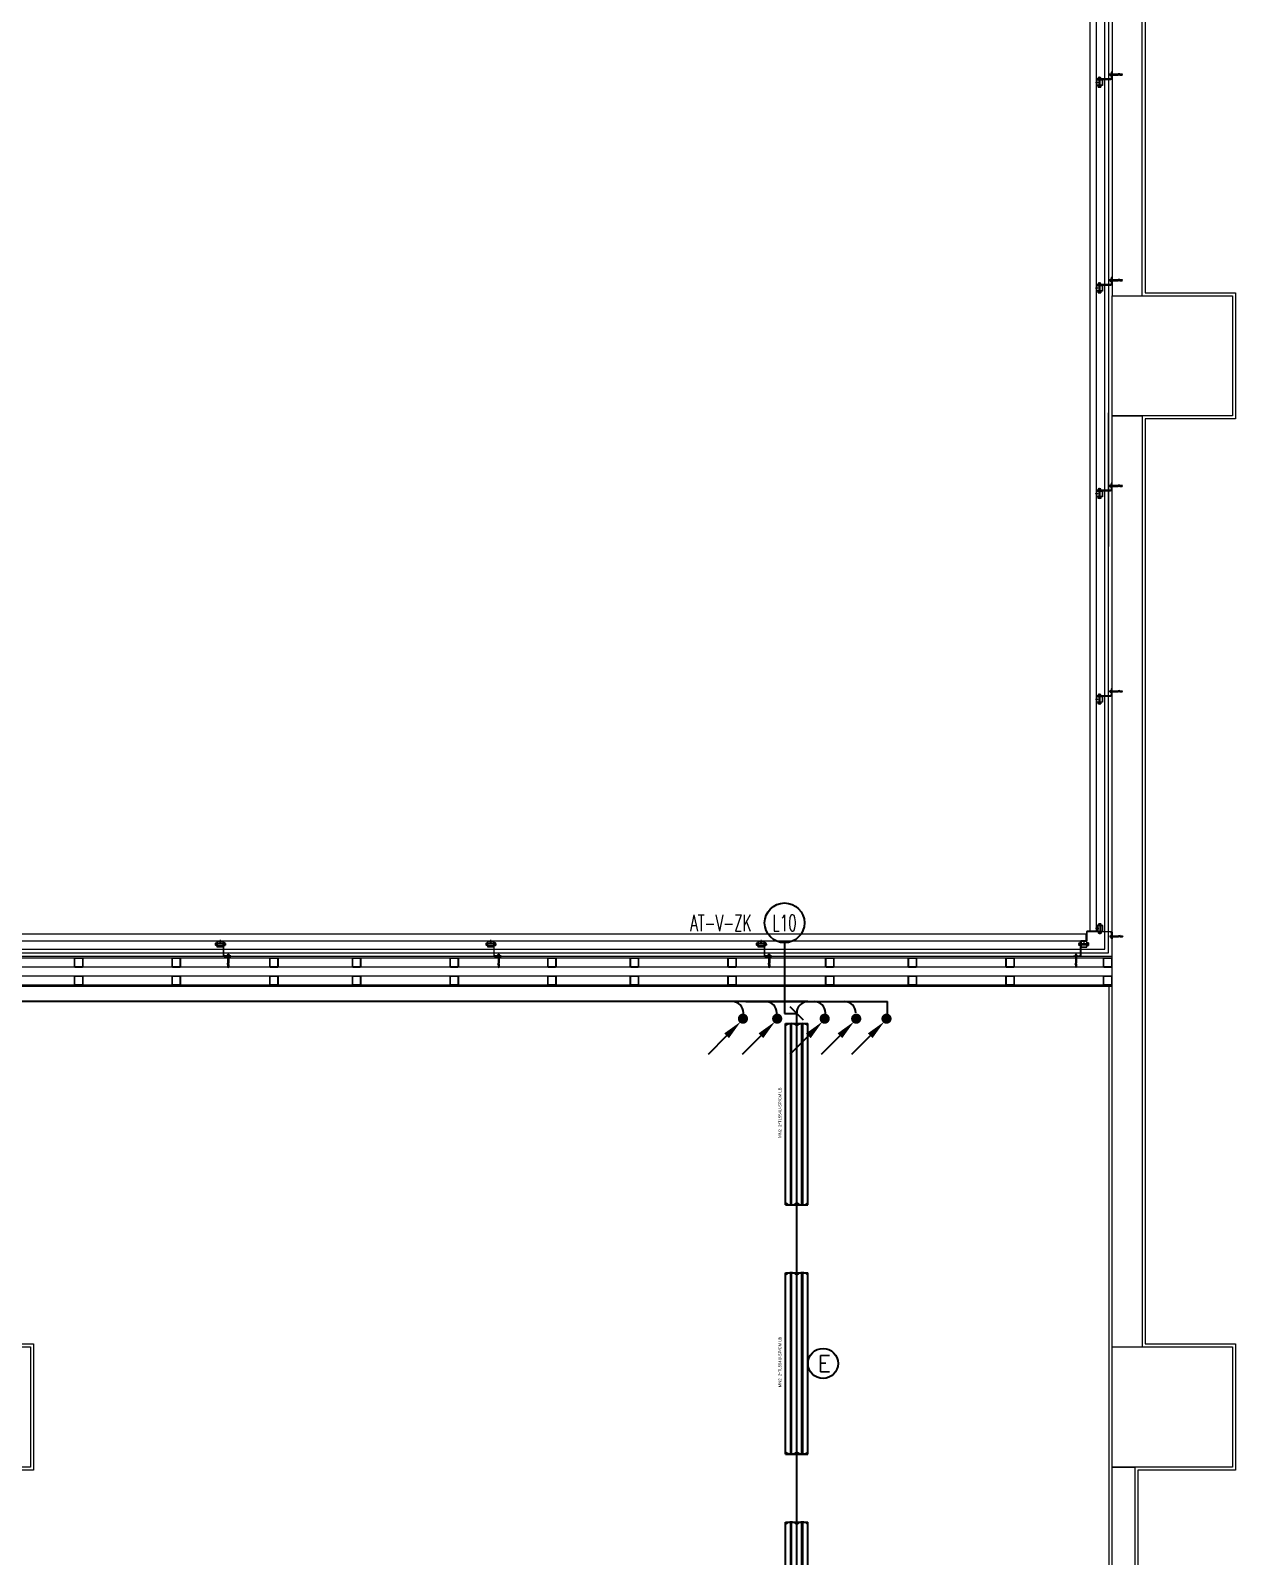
# Model space of a CAD drawing. Extents: x -2012 to 34975, y -1043 to 8321.
# Drawn here: x 9076 to 9879, y 953 to 1969 of the extents above; entities that cross this region are included whole.
import ezdxf
from ezdxf.enums import TextEntityAlignment as Align

# ---------------------------------------------------------------- set-up
doc = ezdxf.new("R2010")
doc.units = 0
doc.header["$LTSCALE"] = 25
doc.header["$PDMODE"] = 1
doc.layers.get('0').update_dxf_attribs({"color": 9, "lineweight": 9})
for name, color, linetype, lineweight in [('00', 9, 'Continuous', 9), ('01', 9, 'Continuous', 9), ('06D', 9, 'Continuous', 9), ('10', 9, 'Continuous', 9), ('10A', 9, 'Continuous', 9), ('11', 9, 'Continuous', 9), ('14', 9, 'Continuous', 9), ('33', 9, 'BATTING', 9), ('E-2x54 W SIVAÜSTÜ FLUORESAN YÜKSEK TAVAN ARMATÜRÜ', 7, 'Continuous', 30), ('E-ACİL AYDINLATMA KİTİ', 7, 'Continuous', 30), ('E-KABLO', 7, 'Continuous', 30), ('E-LİNYE', 7, 'Continuous', 30), ('E-YUKARIDAN GELEN HAT', 7, 'Continuous', 30)]:
    doc.layers.add(name, color=color, linetype=linetype, lineweight=lineweight)
doc.styles.add('Arial', font='arial.ttf', dxfattribs={"height": 2.5})
doc.styles.add('E-YAZI', font='txttw.shx')
doc.linetypes.add('BATTING', pattern='A,0.0001,-0.1,[134,ltypeshp.shx,S=0.1,R=0,X=-0.1,Y=0],-0.2,[134,ltypeshp.shx,S=0.1,R=180,X=0.1,Y=0],-0.1', length=0.4001)

# ---------------------------------------------------------------- blocks, each defined once
blk = doc.blocks.new('p-kolon-80x80-vw')
at = {"layer": '01'}
blk.add_lwpolyline([(-40, -40), (-40, 40), (40, 40), (40, -40)], close=True, dxfattribs=at)
blk = doc.blocks.new('cxvxv')
for p, q in [((-21988.4, 8561, 0), (-21988.4, 8560.3, 0)), ((-21988.4, 8560.3, 0), (-21986.6, 8560.3, 0)), ((-21986.9, 8561.1, 0), (-21988.2, 8561.1, 0)), ((-21988, 8561.2, 0), (-21987, 8561.3, 0)), ((-21988, 8561.3, 0), (-21988, 8561.3, 0)), ((-21988, 8561.2, 0), (-21988, 8561.3, 0)), ((-21988, 8561.3, 0), (-21987.9, 8561.3, 0)), ((-21988, 8561.1, 0), (-21987, 8561.2, 0)), ((-21988, 8561.1, 0), (-21988, 8561.2, 0)), ((-21988, 8561.2, 0), (-21988, 8561.2, 0)), ((-21988, 8561.1, 0), (-21988, 8561.1, 0)), ((-21988, 8561.1, 0), (-21988, 8561.1, 0)), ((-21988, 8561.1, 0), (-21988, 8561.1, 0)), ((-21988, 8561, 0), (-21988, 8560.3, 0)), ((-21988, 8560.3, 0), (-21987, 8560.3, 0)), ((-21988, 8560.3, 0), (-21988, 8560.3, 0)), ((-21988, 8560.1, 0), (-21988, 8555.6, 0)), ((-21987.5, 8561.3, 0), (-21987.9, 8561.3, 0)), ((-21987.7, 8561, 0), (-21987.7, 8561.1, 0)), ((-21987.7, 8561.1, 0), (-21987.7, 8561.1, 0)), ((-21987.5, 8561.3, 0), (-21987.1, 8561.3, 0)), ((-21987.1, 8561.3, 0), (-21987.1, 8561.2, 0)), ((-21987, 8561.3, 0), (-21987.1, 8561.3, 0)), ((-21987.1, 8561.3, 0), (-21987, 8561.3, 0)), ((-21987, 8561.3, 0), (-21987.1, 8561.3, 0)), ((-21987, 8561.3, 0), (-21987.1, 8561.3, 0)), ((-21987.1, 8561.2, 0), (-21987, 8561.2, 0)), ((-21987, 8561.2, 0), (-21987.1, 8561.2, 0)), ((-21987.1, 8561.2, 0), (-21987.1, 8561.1, 0)), ((-21987.1, 8561.1, 0), (-21987, 8561.1, 0)), ((-21987.1, 8560.6, 0), (-21987.1, 8561, 0)), ((-21987.1, 8560.6, 0), (-21987.1, 8560.3, 0)), ((-21987.1, 8560.3, 0), (-21987.1, 8560.3, 0)), ((-21987.1, 8555.6, 0), (-21987.1, 8560.1, 0)), ((-21987, 8560.3, 0), (-21987, 8560.3, 0)), ((-21987, 8555.6, 0), (-21987, 8560.1, 0)), ((-21986.6, 8560.3, 0), (-21986.6, 8561, 0)), ((-21988.4, 8555.4, 0), (-21986.6, 8555.4, 0)), ((-21988.4, 8554.7, 0), (-21988.4, 8555.4, 0)), ((-21986.9, 8554.7, 0), (-21988.2, 8554.7, 0)), ((-21988, 8555.4, 0), (-21987, 8555.4, 0)), ((-21988, 8554.7, 0), (-21988, 8555.4, 0)), ((-21988, 8555.4, 0), (-21988, 8555.4, 0)), ((-21987.1, 8555.1, 0), (-21987.1, 8555.4, 0)), ((-21987.1, 8555.4, 0), (-21987.1, 8555.4, 0)), ((-21987.1, 8555.1, 0), (-21987.1, 8554.7, 0)), ((-21987, 8555.4, 0), (-21987, 8555.4, 0)), ((-21986.6, 8555.4, 0), (-21986.6, 8554.7, 0))]:
    blk.add_line(p, q)
at = {"elevation": 0}
for points in [[(-21986.3, 8560.1), (-21988.7, 8560.1), (-21988.7, 8560.3), (-21986.3, 8560.3)], [(-21986.3, 8555.6), (-21988.7, 8555.6), (-21988.7, 8555.4), (-21986.3, 8555.4)]]:
    blk.add_lwpolyline(points, close=True, dxfattribs=at)
for points in [[(-21988, 8560.3), (-21988, 8560.3)], [(-21988, 8560.1), (-21988, 8555.6)], [(-21988, 8555.4), (-21988, 8555.4)]]:
    blk.add_lwpolyline(points, dxfattribs=at)
for centre, radius, start, end in [((-21988.2, 8560.8, 0), 0.315, 45.8497, 134.1503), ((-21987.5, 8560, 0), 1.12, 66.8701, 113.1299), ((-21987.5, 8560, 0), 1.12, 66.8701, 113.1299), ((-21986.9, 8560.8, 0), 0.313, 45.449, 134.551), ((-21988.2, 8555, 0), 0.315, 225.8497, 314.1503), ((-21987.5, 8555.8, 0), 1.12, 246.8701, 293.1299), ((-21987.5, 8555.8, 0), 1.12, 246.8701, 293.1299), ((-21986.9, 8555, 0), 0.313, 225.449, 314.551)]:
    blk.add_arc(centre, radius, start, end)
blk = doc.blocks.new('VIDA')
for p, q in [((-18072, 6524), (-18070, 6525)), ((-18072, 6524), (-18072, 6524)), ((-18072, 6524), (-18072, 6524)), ((-18070, 6523), (-18072, 6524)), ((-18070, 6525), (-18071, 6523)), ((-18071, 6523), (-18070, 6525)), ((-18070, 6523), (-18069, 6525)), ((-18070, 6525), (-18070, 6525)), ((-18070, 6525), (-18070, 6524)), ((-18070, 6524), (-18070, 6525)), ((-18070, 6525), (-18070, 6525)), ((-18070, 6525), (-18070, 6525)), ((-18070, 6525), (-18069, 6525)), ((-18070, 6524), (-18070, 6524)), ((-18069, 6522), (-18070, 6523)), ((-18070, 6523), (-18070, 6523)), ((-18069, 6523), (-18068, 6525)), ((-18069, 6522), (-18069, 6525)), ((-18069, 6525), (-18069, 6522)), ((-18069, 6525), (-18069, 6525)), ((-18069, 6525), (-18069, 6525)), ((-18069, 6525), (-18069, 6525)), ((-18069, 6525), (-18069, 6525)), ((-18069, 6525), (-18068, 6525)), ((-18069, 6523), (-18069, 6522)), ((-18068, 6522), (-18069, 6523)), ((-18069, 6523), (-18069, 6523)), ((-18069, 6522), (-18069, 6522)), ((-18067, 6525), (-18068, 6522)), ((-18068, 6523), (-18067, 6525)), ((-18068, 6525), (-18068, 6523)), ((-18068, 6522), (-18068, 6525)), ((-18068, 6525), (-18068, 6525)), ((-18068, 6525), (-18068, 6522)), ((-18068, 6525), (-18068, 6525)), ((-18068, 6525), (-18068, 6525)), ((-18068, 6525), (-18067, 6525)), ((-18068, 6523), (-18068, 6522)), ((-18068, 6522), (-18068, 6523)), ((-18068, 6523), (-18068, 6523)), ((-18068, 6523), (-18068, 6522)), ((-18067, 6522), (-18068, 6522)), ((-18068, 6522), (-18068, 6522)), ((-18066, 6525), (-18067, 6525)), ((-18067, 6523), (-18066, 6525)), ((-18066, 6525), (-18067, 6522)), ((-18067, 6525), (-18067, 6523)), ((-18067, 6522), (-18067, 6525)), ((-18067, 6525), (-18067, 6525)), ((-18067, 6525), (-18067, 6525)), ((-18067, 6525), (-18067, 6525)), ((-18067, 6522), (-18067, 6523)), ((-18067, 6523), (-18067, 6522)), ((-18067, 6523), (-18067, 6523)), ((-18067, 6523), (-18067, 6522)), ((-18066, 6522), (-18067, 6522)), ((-18066, 6525), (-18066, 6525)), ((-18066, 6525), (-18066, 6525)), ((-18066, 6525), (-18066, 6525)), ((-18066, 6525), (-18066, 6523)), ((-18066, 6522), (-18066, 6525)), ((-18065, 6525), (-18066, 6522)), ((-18066, 6523), (-18065, 6525)), ((-18066, 6525), (-18065, 6525)), ((-18066, 6523), (-18066, 6523)), ((-18066, 6523), (-18066, 6522)), ((-18066, 6523), (-18066, 6522)), ((-18066, 6522), (-18066, 6523)), ((-18065, 6522), (-18066, 6522)), ((-18065, 6525), (-18065, 6523)), ((-18065, 6522), (-18065, 6525)), ((-18065, 6525), (-18065, 6525)), ((-18065, 6525), (-18065, 6525)), ((-18065, 6525), (-18065, 6525)), ((-18065, 6525), (-18064, 6525)), ((-18065, 6523), (-18064, 6525)), ((-18064, 6525), (-18065, 6522)), ((-18065, 6522), (-18064, 6525)), ((-18065, 6523), (-18065, 6522)), ((-18065, 6523), (-18065, 6523)), ((-18065, 6523), (-18065, 6522)), ((-18065, 6522), (-18065, 6523)), ((-18064, 6523), (-18065, 6522)), ((-18064, 6523), (-18065, 6522)), ((-18065, 6522), (-18065, 6522)), ((-18064, 6525), (-18064, 6525)), ((-18064, 6525), (-18064, 6525)), ((-18064, 6525), (-18064, 6525)), ((-18064, 6525), (-18064, 6523)), ((-18064, 6522), (-18062, 6525)), ((-18062, 6525), (-18064, 6522)), ((-18064, 6523), (-18062, 6525)), ((-18062, 6525), (-18064, 6525)), ((-18064, 6523), (-18064, 6523)), ((-18062, 6523), (-18064, 6522)), ((-18062, 6523), (-18064, 6522)), ((-18064, 6522), (-18064, 6523)), ((-18064, 6522), (-18064, 6522)), ((-18063, 6522), (-18062, 6525)), ((-18061, 6525), (-18063, 6523)), ((-18062, 6525), (-18063, 6525)), ((-18062, 6523), (-18063, 6522)), ((-18063, 6522), (-18061, 6523)), ((-18062, 6523), (-18063, 6522)), ((-18063, 6523), (-18061, 6523)), ((-18063, 6522), (-18061, 6522)), ((-18062, 6525), (-18061, 6525)), ((-18062, 6525), (-18062, 6525)), ((-18062, 6525), (-18062, 6525)), ((-18062, 6525), (-18062, 6525)), ((-18061, 6525), (-18062, 6525)), ((-18062, 6523), (-18061, 6525)), ((-18061, 6525), (-18062, 6522)), ((-18062, 6522), (-18061, 6525)), ((-18061, 6523), (-18062, 6525)), ((-18062, 6525), (-18061, 6522)), ((-18062, 6525), (-18062, 6523)), ((-18062, 6525), (-18062, 6525)), ((-18062, 6525), (-18061, 6525)), ((-18062, 6523), (-18062, 6523)), ((-18062, 6522), (-18062, 6523)), ((-18061, 6523), (-18062, 6522)), ((-18061, 6523), (-18062, 6522)), ((-18062, 6522), (-18062, 6522)), ((-18061, 6525), (-18060, 6525)), ((-18061, 6525), (-18061, 6525)), ((-18061, 6525), (-18061, 6525)), ((-18061, 6525), (-18061, 6525)), ((-18061, 6525), (-18061, 6523)), ((-18061, 6522), (-18060, 6525)), ((-18060, 6525), (-18061, 6522)), ((-18061, 6523), (-18060, 6525)), ((-18061, 6523), (-18061, 6523)), ((-18060, 6523), (-18061, 6522)), ((-18060, 6523), (-18061, 6522)), ((-18061, 6522), (-18061, 6523)), ((-18061, 6522), (-18061, 6522)), ((-18060, 6525), (-18060, 6525)), ((-18060, 6525), (-18060, 6525)), ((-18060, 6525), (-18060, 6525)), ((-18060, 6525), (-18060, 6525)), ((-18060, 6525), (-18060, 6523)), ((-18060, 6523), (-18060, 6525)), ((-18059, 6525), (-18060, 6522)), ((-18060, 6522), (-18059, 6525)), ((-18060, 6525), (-18059, 6525)), ((-18059, 6524), (-18060, 6523)), ((-18060, 6522), (-18060, 6523)), ((-18060, 6523), (-18060, 6522)), ((-18060, 6523), (-18060, 6522)), ((-18060, 6523), (-18060, 6523)), ((-18060, 6523), (-18059, 6523)), ((-18060, 6522), (-18060, 6522)), ((-18058, 6527), (-18059, 6527)), ((-18059, 6521), (-18059, 6527)), ((-18059, 6525), (-18059, 6525)), ((-18058, 6521), (-18059, 6521))]:
    blk.add_line(p, q)
for points in [[(-18069, 6525), (-18069, 6523)], [(-18057, 6524), (-18057, 6524), (-18057, 6524), (-18057, 6523)]]:
    blk.add_lwpolyline(points)
for start, end in [(7.5095, 35.2427), (324.7573, 352.4905)]:
    blk.add_arc((-18062, 6524), 5.21, start, end)
blk = doc.blocks.new('çelik dübel')
at = {"ltscale": 7}
for p, q in [((-87, -2), (-85, 2)), ((-85, -6), (-85, 2)), ((-68, 2), (-85, 2)), ((-75, -6), (-75, 2)), ((-70, -6), (-70, 2)), ((-68, 3), (-58, 2)), ((-68, -7), (-68, 3)), ((-58, -6), (-58, 2)), ((-53, 2), (-58, 2)), ((-8, 2), (-58, 2)), ((-53, -6), (-53, 2)), ((-25, -6), (-25, 2)), ((-25, -6), (-24, 2)), ((-23, -6), (-22, 2)), ((-21, -6), (-20, 2)), ((-19, -6), (-18, 2)), ((-17, -6), (-16, 2)), ((-85, -6), (-87, -2)), ((-68, -6), (-85, -6)), ((-68, -7), (-58, -6)), ((-53, -5), (-58, -5)), ((-8, -6), (-58, -6))]:
    blk.add_line(p, q, dxfattribs=at)
for p, q in [((-15, -6), (-14, 2)), ((-13, -6), (-12, 2)), ((-11, -6), (-10, 1)), ((-10, -9), (-10, 5)), ((-9, 5), (-10, 5)), ((-10, 3), (-10, 5)), ((-9, -9), (-9, 5)), ((-8, 2), (-8, 3)), ((-8, -4), (-8, 0)), ((-5, 4), (-7, 4)), ((-5, 1), (-7, 1)), ((-4, 2), (-4, 3)), ((-1, 2), (-4, 2)), ((-4, -4), (-4, 0)), ((-3, -6), (-2, 2)), ((-1, -6), (0, 1)), ((0, -5), (0, 1)), ((-10, -7), (-10, -9)), ((-9, -9), (-10, -9)), ((-8, -6), (-8, -7)), ((-5, -5), (-7, -5)), ((-5, -8), (-7, -8)), ((-4, -6), (-4, -7)), ((-1, -6), (-4, -6))]:
    blk.add_line(p, q)
for points in [[(-68, 1), (-67, 0), (-67, 0), (-67, 0), (-66, -1), (-66, -1), (-66, -2), (-65, -2), (-65, -3), (-65, -3), (-65, -3), (-65, -3), (-64, -4), (-64, -4), (-64, -3), (-64, -3), (-63, -3), (-63, -3), (-63, -3), (-63, -2), (-62, -2), (-62, -2), (-62, -1), (-62, -1), (-61, -1), (-61, -1), (-61, -1), (-61, 0), (-61, 0), (-60, -1), (-60, -1), (-60, -1), (-60, -1), (-60, -1), (-60, -2), (-59, -2), (-59, -3), (-59, -3), (-59, -3), (-58, -3), (-58, -3)], [(-68, 0), (-68, 0), (-68, 0), (-68, -1), (-68, -1), (-68, -1), (-68, -1), (-68, -1), (-68, -1), (-68, -1), (-68, -1), (-68, -1), (-67, -1), (-67, -1), (-67, -1), (-67, -1), (-67, -1), (-67, -1), (-67, -1), (-67, -1), (-67, -1), (-67, -1), (-67, -1), (-67, -1), (-67, -1), (-67, -1), (-67, -1), (-67, -2), (-67, -2), (-67, -2), (-67, -2), (-67, -2), (-67, -2), (-67, -2), (-67, -2), (-67, -2), (-67, -2), (-67, -2), (-67, -2), (-67, -2), (-67, -2), (-67, -2), (-67, -2), (-66, -2), (-66, -3), (-66, -3), (-66, -3), (-66, -3), (-66, -3), (-66, -3), (-66, -3), (-66, -3), (-66, -3), (-66, -3), (-66, -3), (-66, -3), (-66, -3), (-66, -3), (-66, -3), (-66, -3), (-66, -3), (-66, -4), (-66, -4), (-66, -4), (-66, -4), (-66, -4), (-66, -4), (-66, -4), (-66, -4), (-66, -4), (-66, -4), (-66, -4), (-65, -4), (-65, -4), (-65, -4), (-65, -4), (-65, -4), (-65, -4), (-65, -4), (-65, -4), (-65, -4), (-65, -4), (-65, -4), (-65, -4), (-65, -4), (-65, -4), (-65, -5), (-65, -5), (-65, -5), (-64, -5), (-64, -5), (-64, -5), (-64, -5), (-64, -5), (-64, -5), (-64, -5), (-64, -5), (-64, -5), (-64, -5), (-64, -4), (-64, -4), (-64, -4), (-64, -4), (-64, -4), (-64, -4), (-63, -4), (-63, -4), (-63, -4), (-63, -4), (-63, -4), (-63, -4), (-63, -4), (-63, -4), (-63, -4), (-63, -4), (-63, -4), (-63, -4), (-63, -4), (-63, -4), (-63, -4), (-63, -4), (-63, -4), (-63, -4), (-63, -4), (-63, -4), (-63, -4), (-63, -4), (-63, -4), (-63, -4), (-62, -4), (-62, -4), (-62, -3), (-62, -3), (-62, -3), (-62, -3), (-62, -3), (-62, -3), (-62, -3), (-62, -3), (-62, -3), (-62, -3), (-62, -3), (-62, -3), (-62, -3), (-62, -3), (-62, -3), (-62, -3), (-62, -3), (-62, -3), (-62, -3), (-62, -3), (-62, -3), (-62, -3), (-62, -3), (-62, -3), (-62, -3), (-62, -2), (-61, -2), (-61, -2), (-61, -2), (-61, -2), (-61, -2), (-61, -2), (-61, -2), (-61, -2), (-61, -2), (-61, -2), (-61, -2), (-61, -2), (-61, -2), (-61, -2), (-61, -2), (-61, -2), (-61, -2), (-61, -2), (-61, -2), (-61, -2), (-61, -2), (-61, -2), (-61, -2), (-61, -2), (-61, -2), (-61, -2), (-61, -2), (-61, -2), (-61, -2), (-61, -2), (-61, -2), (-61, -2), (-61, -2), (-61, -2), (-61, -2), (-61, -2), (-61, -2), (-61, -2), (-61, -2), (-61, -2), (-61, -2), (-61, -2), (-61, -2), (-60, -2), (-60, -2), (-60, -2), (-60, -2), (-60, -3), (-60, -3), (-60, -3), (-60, -3), (-60, -3), (-60, -3), (-60, -3), (-60, -3), (-60, -3), (-60, -3), (-60, -3), (-60, -3), (-60, -3), (-60, -3), (-60, -3), (-60, -3), (-60, -3), (-60, -3), (-60, -4), (-60, -4), (-60, -4), (-60, -4), (-60, -4), (-60, -4), (-59, -4), (-59, -4), (-59, -4), (-59, -4), (-59, -4), (-59, -4), (-59, -4), (-59, -4), (-59, -4), (-59, -4), (-58, -4), (-58, -4), (-58, -5)]]:
    blk.add_lwpolyline(points)
for centre, start, end in [((-7, 3), 90, 180), ((-7, 2), 180, 270), ((-7, 0), 90, 180), ((-5, 3), 0, 90), ((-5, 2), 270, 0), ((-5, 0), 0, 90), ((-1, 1), 0, 90), ((-7, -4), 180, 270), ((-7, -6), 90, 180), ((-7, -7), 180, 270), ((-5, -4), 270, 0), ((-5, -6), 0, 90), ((-5, -7), 270, 0), ((-1, -5), 270, 0)]:
    blk.add_arc(centre, 1, start, end)
blk = doc.blocks.new('kjdol')
at = {"ltscale": 10, "elevation": -278.9}
blk.add_lwpolyline([(77394.1, 60089.9), (77403.3, 60089.9, 0.460237), (77404.2, 60090.8), (77404.2, 60094.9), (77403.8, 60094.9), (77403.8, 60091.3, -0.414214), (77402.8, 60090.3), (77394.1, 60090.3)], format="xyb", close=True, dxfattribs=at)
at = {"elevation": -249.8}
for points in [[(77398, 60089.9), (77398, 60085.9), (77394, 60085.9), (77394, 60089.9)], [(77397.8, 60089.7), (77397.8, 60086.1), (77394.2, 60086.1), (77394.2, 60089.7)]]:
    blk.add_lwpolyline(points, close=True, dxfattribs=at)
at = {"extrusion": (0, 0, -1), "xscale": 0.1000000000058208, "yscale": 0.1000000000058208, "zscale": -0.0999999999999091}
blk.add_blockref('çelik dübel', (-77402.7, 60093.4, 459.2), dxfattribs=at)
at = {"xscale": 0.1000000000058208, "yscale": 0.1000000000058208, "zscale": 0.1000000000058208, "rotation": 180}
blk.add_blockref('VIDA', (75587.8, 60740.3, -249.8), dxfattribs=at)
blk.add_blockref('cxvxv', (99383.5, 51530.1, -249.8))
blk = doc.blocks.new('prf-60x60')
for points in [[(-2.5, -6), (2.5, -6, 0.414214), (3, -5.5), (3, -0.5, 0.414214), (2.5, 0), (-2.5, 0, 0.414214), (-3, -0.5), (-3, -5.5, 0.414214)], [(-2.5, -5.7), (2.5, -5.7, 0.414214), (2.7, -5.5), (2.7, -0.5, 0.414214), (2.5, -0.3), (-2.5, -0.3, 0.414214), (-2.7, -0.5), (-2.7, -5.5, 0.414214)]]:
    blk.add_lwpolyline(points, format="xyb", close=True)
at = {"color": 252}
blk.add_point((0, -3), dxfattribs=at)
blk = doc.blocks.new('1 50 2x54 W SIVAÜSTÜ FLUORESAN YÜKSEK TAVAN ARMATÜRÜ')
at = {"layer": 'E-2x54 W SIVAÜSTÜ FLUORESAN YÜKSEK TAVAN ARMATÜRÜ', "color": 4}
for p, q in [((-60.4, 7.5), (60.4, 7.5)), ((-60.4, 7.5), (-60.4, -7.5)), ((-60, 0), (-7.5, 0)), ((7.5, 0), (60, 0)), ((60.4, 7.5), (60.4, 0)), ((60.4, 0), (60.4, -7.5)), ((-60.4, -7.5), (60.4, -7.5))]:
    blk.add_line(p, q, dxfattribs=at)
at = {"layer": 'E-2x54 W SIVAÜSTÜ FLUORESAN YÜKSEK TAVAN ARMATÜRÜ', "color": 7}
for p, q in [((-60.4, 0), (60.4, 0)), ((-59.6, 4), (59.7, 4)), ((-59.6, 3.5), (59.7, 3.5)), ((-59.6, -3.5), (59.7, -3.5)), ((-59.6, -4), (59.7, -4))]:
    blk.add_line(p, q, dxfattribs=at)
for centre in [(-59.6, 3.8), (-59.6, 3.7), (59.7, 3.8), (59.7, 3.7), (-59.6, -3.7), (-59.6, -3.8), (59.7, -3.7), (59.7, -3.8)]:
    blk.add_circle(centre, 0.0548, dxfattribs=at)
for centre, radius, start, end in [((-54.3, 3.7), 6.07, 141.86, 218.14), ((-59.6, 3.8), 0.258, 106.8674, 266.7612), ((-59.7, 3.7), 0.26, 289.2244, 84.4042), ((54.3, 3.7), 6.07, 321.86, 38.14), ((59.7, 3.8), 0.258, 106.8674, 266.7612), ((59.6, 3.7), 0.26, 289.2244, 84.4042), ((-54.3, -3.8), 6.07, 141.86, 218.14), ((-59.6, -3.7), 0.258, 106.8674, 266.7612), ((-59.7, -3.8), 0.26, 289.2244, 84.4042), ((54.3, -3.8), 6.07, 321.86, 38.14), ((59.7, -3.7), 0.258, 106.8674, 266.7612), ((59.6, -3.8), 0.26, 289.2244, 84.4042)]:
    blk.add_arc(centre, radius, start, end, dxfattribs=at)
at = {"layer": 'E-2x54 W SIVAÜSTÜ FLUORESAN YÜKSEK TAVAN ARMATÜRÜ', "color": 7, "style": 'Arial'}
blk.add_text('MN2  2*TL554U-SP/CM LB', height=1.975, dxfattribs=at).set_placement((-15.8, 10.2))
blk = doc.blocks.new('100_ACİL AYDINLATMA KİTİ')
at = {"layer": 'E-ACİL AYDINLATMA KİTİ', "color": 3}
blk.add_circle((0, 0), 1.25, dxfattribs=at)
at = {"layer": 'E-ACİL AYDINLATMA KİTİ', "color": 3, "style": 'E-YAZI'}
blk.add_text('E', height=1.34, dxfattribs=at).set_placement((-0.45, -0.69))
blk = doc.blocks.new('100_YUKARIDAN GELEN HAT')
at = {"layer": 'E-YUKARIDAN GELEN HAT', "color": 3, "linetype": 'Continuous'}
blk.add_line((2.28, 2.17), (4.75, 4.65), dxfattribs=at)
at = {"layer": 'E-YUKARIDAN GELEN HAT', "color": 4, "linetype": 'Continuous', "const_width": 0.675}
blk.add_lwpolyline([(-0.34, 0, 1), (0.34, 0, 1)], format="xyb", close=True, dxfattribs=at)
at = {"layer": 'E-YUKARIDAN GELEN HAT', "color": 3, "linetype": 'Continuous'}
blk.add_solid([(2.59, 1.86), (1.96, 2.49), (0.37, 0.27)], dxfattribs=at)

msp = doc.modelspace()

# ---------------------------------------------------------------- linework, layer by layer
for p in [(9220.5, 1052.5), (9401.17, 1052.5)]:
    msp.add_point(p)
at = {"layer": '00'}
msp.add_lwpolyline([(9815.84, 2412.5), (9795.84, 2412.5), (9795.84, 1792.5), (9815.84, 1792.5)], close=True, dxfattribs=at)
for points in [[(9795.84, 1092.5), (9795.84, 1352.5), (9795.84, 1712.5), (9815.84, 1712.5), (9815.84, 1092.5), (9815.84, 1092.5)], [(9795.84, 662.5), (9795.84, 662.5), (9795.84, 1012.5), (9810.84, 1012.5), (9810.84, 757.5), (10535.84, 757.5), (10535.84, 742.5), (10395.84, 742.5), (10395.84, 662.5), (10380.84, 662.5), (10380.84, 742.5), (9810.84, 742.5), (9810.84, 662.5), (9810.84, 662.5)]]:
    msp.add_lwpolyline(points, dxfattribs=at)
at = {"layer": '06D'}
for points in [[(12297.51, 207.5), (11450.84, 207.5), (11450.84, 307.5), (7390.84, 307.5), (7390.84, 1357.5), (9790.84, 1357.5), (9790.84, 3897.5), (11450.84, 3897.5), (11450.84, 3997.5), (12297.51, 3997.5)], [(9795.84, 1345.5), (7402.84, 1345.5), (7402.84, 1092.5)], [(9795.84, 1339.5), (7408.84, 1339.5), (7408.84, 1092.5)], [(9705.84, 759.5), (9793.84, 759.5), (9707.84, 759.5), (9793.84, 759.5), (9793.84, 1332.5)]]:
    msp.add_lwpolyline(points, dxfattribs=at)
at = {"layer": '10A'}
for points in [[(9780.84, 3104.75), (9780.84, 1369.5), (9785.34, 1369.5), (9785.34, 3104.75), (9780.84, 3104.75)], [(9779.81, 1369.5), (9778.84, 1369.5), (9778.84, 1363), (9775.04, 1363), (9775.04, 1362.7), (9779.04, 1362.7), (9779.04, 1369.25), (9780.01, 1369.25), (9780.01, 1369.25), (9785.54, 1369.25), (9785.54, 1373.25), (9785.34, 1373.25), (9785.34, 1369.5), (9779.81, 1369.5), (9779.81, 1369.5)], [(9778.59, 1367.5), (7415.09, 1367.5), (7415.09, 1363), (9778.59, 1363), (9778.59, 1367.5)]]:
    msp.add_lwpolyline(points, dxfattribs=at)
at = {"layer": '11'}
for points in [[(9795.84, 1352.5), (7395.84, 1352.5), (7395.84, 1092.5)], [(9795.84, 1351.5), (7396.84, 1351.5), (7396.84, 1092.5)], [(9795.84, 1333.5), (7414.84, 1333.5), (7414.84, 1092.5)], [(9795.84, 1332.5), (7415.84, 1332.5), (7415.84, 1092.5)]]:
    msp.add_lwpolyline(points, dxfattribs=at)
at = {"layer": '14'}
msp.add_lwpolyline([(9817.84, 3110.5), (9817.84, 2494.5), (9877.84, 2494.5), (9877.84, 2410.5), (9817.84, 2410.5), (9817.84, 1794.5), (9877.84, 1794.5), (9877.84, 1710.5), (9817.84, 1710.5), (9817.84, 1330.5), (9817.84, 1330.5), (9817.84, 1094.5), (9877.84, 1094.5), (9877.84, 1010.5), (9812.84, 1010.5), (9812.84, 759.5)], dxfattribs=at)
msp.add_lwpolyline([(8993.84, 1094.5), (9077.84, 1094.5), (9077.84, 1010.5), (8993.84, 1010.5)], close=True, dxfattribs=at)
at = {"layer": '33', "ltscale": 0.2}
for points in [[(9793.34, 2414.5), (9793.26, 1625.5)], [(7405.14, 1355), (9793.34, 1355), (9793.26, 1714.5)]]:
    msp.add_lwpolyline(points, dxfattribs=at)
at = {"layer": 'E-KABLO', "color": 6}
for p, q in [((9593.34, 1322.5), (9043.34, 1322.5)), ((9552.06, 1322.5), (9646.21, 1322.5)), ((9552.9, 1322.5), (9593.34, 1322.5)), ((9646.21, 1312.15), (9646.21, 1322.5)), ((9550.4, 1312.15), (9550.4, 1315)), ((9572.54, 1312.15), (9572.54, 1315)), ((9585.84, 1306.6), (9585.84, 1315)), ((9604.93, 1312.15), (9604.93, 1315)), ((9585.84, 1140.6), (9585.84, 1188.4)), ((9585.84, 974.6), (9585.84, 1022.4))]:
    msp.add_line(p, q, dxfattribs=at)
for centre, start, end in [((9542.9, 1315), 0, 90), ((9565.04, 1315), 0, 90), ((9593.34, 1315), 90, 180), ((9597.43, 1315), 0, 90), ((9617.7, 1315), 0, 90)]:
    msp.add_arc(centre, 7.5, start, end, dxfattribs=at)
at = {"layer": 'E-LİNYE', "color": 7, "linetype": 'Continuous'}
for p, q in [((9577.75, 1361.63), (9577.75, 1314.58)), ((9577.75, 1314.58), (9585.84, 1314.58)), ((9590.26, 1310.16), (9581.42, 1319))]:
    msp.add_line(p, q, dxfattribs=at)
msp.add_circle((9577.75, 1374.9), 13.26, dxfattribs=at)

# ---------------------------------------------------------------- block references
for p in [(9835.84, 1752.5), (9035.84, 1052.5), (9835.84, 1052.5)]:
    msp.add_blockref('p-kolon-80x80-vw', p)
at = {"layer": '10'}
for p in [(-67608.64, -58153.33, 249.79), (-67608.64, -58290.26, 249.79), (-67608.64, -58427.18, 249.79), (-67608.64, -58564.1, 249.79)]:
    msp.add_blockref('kjdol', p, dxfattribs=at)
at = {"layer": '10', "xscale": -1}
for p, rotation in [((-67608.44, 61459.15, 249.79), 180), ((69864.94, 78756.68, 278.89), 90)]:
    msp.add_blockref('kjdol', p, dxfattribs=dict(at, rotation=rotation))
at = {"layer": '10', "rotation": 270}
for name, p in [('kjdol', (-50885.76, 78756.68, 278.89)), ('kjdol', (-50705.76, 78756.68, 278.89)), ('kjdol', (-50525.76, 78756.68, 278.89)), ('prf-60x60', (9110.84, 1348.5)), ('prf-60x60', (9175.84, 1348.5)), ('prf-60x60', (9240.84, 1348.5)), ('prf-60x60', (9295.84, 1348.5)), ('prf-60x60', (9360.84, 1348.5)), ('prf-60x60', (9425.84, 1348.5)), ('prf-60x60', (9480.84, 1348.5)), ('prf-60x60', (9545.84, 1348.5)), ('prf-60x60', (9610.84, 1348.5)), ('prf-60x60', (9665.84, 1348.5)), ('prf-60x60', (9730.84, 1348.5)), ('prf-60x60', (9795.84, 1348.5)), ('prf-60x60', (9110.84, 1336.5)), ('prf-60x60', (9175.84, 1336.5)), ('prf-60x60', (9240.84, 1336.5)), ('prf-60x60', (9295.84, 1336.5)), ('prf-60x60', (9360.84, 1336.5)), ('prf-60x60', (9425.84, 1336.5)), ('prf-60x60', (9480.84, 1336.5)), ('prf-60x60', (9545.84, 1336.5)), ('prf-60x60', (9610.84, 1336.5)), ('prf-60x60', (9665.84, 1336.5)), ('prf-60x60', (9730.84, 1336.5)), ('prf-60x60', (9795.84, 1336.5))]:
    msp.add_blockref(name, p, dxfattribs=at)
at = {"layer": 'E-2x54 W SIVAÜSTÜ FLUORESAN YÜKSEK TAVAN ARMATÜRÜ', "color": 6, "rotation": 90}
for p in [(9585.84, 1247.5), (9585.84, 1081.5), (9585.84, 915.5)]:
    msp.add_blockref('1 50 2x54 W SIVAÜSTÜ FLUORESAN YÜKSEK TAVAN ARMATÜRÜ', p, dxfattribs=at)
at = {"layer": 'E-ACİL AYDINLATMA KİTİ', "xscale": 8, "yscale": 8, "zscale": 8}
msp.add_blockref('100_ACİL AYDINLATMA KİTİ', (9603.35, 1081.5), dxfattribs=at)
at = {"layer": 'E-YUKARIDAN GELEN HAT', "xscale": -5, "yscale": 5, "zscale": 5, "rotation": 90}
for p in [(9550.03, 1311.11), (9572.85, 1311.11), (9604.46, 1311.11), (9625.44, 1311.11), (9645.6, 1311.11)]:
    msp.add_blockref('100_YUKARIDAN GELEN HAT', p, dxfattribs=at)

# ---------------------------------------------------------------- texts
at = {"layer": 'E-LİNYE', "color": 3, "linetype": 'Continuous', "style": 'E-YAZI', "width": 0.6}
for s, p in [('AT-V-ZK', (9535.31, 1374.9)), ('L10', (9577.75, 1374.9))]:
    msp.add_text(s, height=10.938, dxfattribs=at).set_placement(p, align=Align.MIDDLE_CENTER)

doc.saveas('drawing.dxf')
